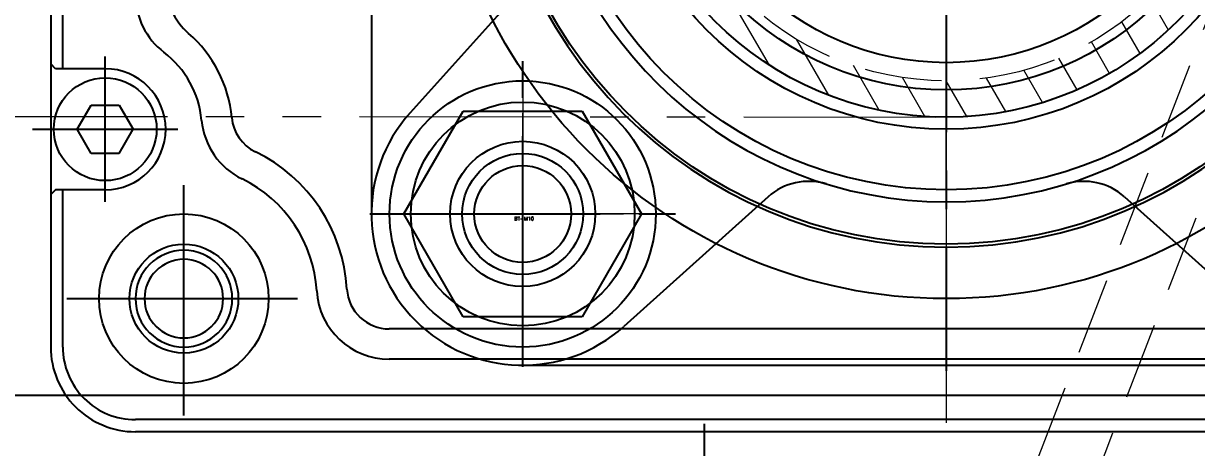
# Model space of a CAD drawing. Header units: millimetres. Extents: x 0 to 51411, y 0 to 16902.
# Drawn here: x 5738.2 to 5835.1, y 11963.3 to 11998.4 of the extents above; entities that cross this region are included whole.
import ezdxf

# ---------------------------------------------------------------- set-up
doc = ezdxf.new("R2010")
doc.units = ezdxf.units.MM
for name, pattern in [('CENTER2', [28.575, 19.05, -3.175, 3.175, -3.175]), ('HIDDEN', [9.525, 6.35, -3.175]), ('PHANTOM2', [31.75, 15.875, -3.175, 3.175, -3.175, 3.175, -3.175])]:
    doc.linetypes.add(name, pattern=pattern)
for name, color, linetype, lineweight in [('01_外形線', 7, 'Continuous', 25), ('04_HIDDEN', 2, 'HIDDEN', 13), ('05_CENTER', 4, 'CENTER2', 13), ('06_PHANTOM', 2, 'PHANTOM2', 13)]:
    doc.layers.add(name, color=color, linetype=linetype, lineweight=lineweight)
doc.layers.add('10_DRAFT', color=8, linetype='Continuous', lineweight=0, plot=False)
doc.styles.add('KANJI0', font='txt.shx', dxfattribs={"width": 0.9, "height": 30, "bigfont": 'bigfont'})
doc.styles.add('KSS_TXT', font='txt.shx', dxfattribs={"bigfont": 'extfont2.shx'})
doc.styles.add('KSS_TXT_L', font='txt.shx', dxfattribs={"height": 9, "bigfont": 'extfont2.shx'})

# ---------------------------------------------------------------- blocks, each defined once
blk = doc.blocks.new('M8Tz_1_1_1')
at = {"color": 0}
for radius in [4, 3.25]:
    blk.add_circle((0, 0), radius, dxfattribs=at)
at = {"layer": '05_CENTER'}
for p, q in [((0, -6.923), (0, 6.923)), ((6.923, 0), (-6.923, 0))]:
    blk.add_line(p, q, dxfattribs=at)
blk = doc.blocks.new('A$C7DDD08DF_1_1')
at = {"color": 0}
blk.add_circle((0, 95), 37.75, dxfattribs=at)
at = {"layer": '05_CENTER'}
blk.add_line((43.056, 95), (-43.056, 95), dxfattribs=at)
blk.add_blockref('M8Tz_1_1_1', (-42, 32))
blk = doc.blocks.new('GM-SHYF-RH 0.1kW、1／144、200V、60Hza_1_1')
at = {"color": 0}
for p, q in [((52, 46), (52, -67)), ((53, 46), (53, -67)), ((44.5, 25.029), (44.5, -46.029)), ((47, 25.029), (47, -46.029)), ((26, -68.345), (28, -67.191)), ((30, -68.345), (28, -67.191)), ((26, -70.655), (26, -68.345)), ((30, -68.345), (30, -70.655)), ((23, -69.5), (23, -73.6)), ((33, -69.5), (33, -73.6)), ((28, -71.809), (26, -70.655)), ((30, -70.655), (28, -71.809)), ((23, -73), (-57, -73)), ((23, -73.6), (22.6, -74)), ((46, -73), (33, -73)), ((33, -73.6), (33.4, -74)), ((-81, -74), (46, -74))]:
    blk.add_line(p, q, dxfattribs=at)
at = {"color": 0, "linetype": 'CENTER2'}
for p, q in [((-47.958, 0), (47.958, 0)), ((42, -72.664), (42, -53.336)), ((51.664, -63), (32.336, -63)), ((28, -75.507), (28, -63.493)), ((34.007, -69.5), (21.993, -69.5))]:
    blk.add_line(p, q, dxfattribs=at)
at = {"color": 0}
for centre, radius in [((0, 0), 42), ((0, 0), 37.5), ((42, -63), 7), ((42, -63), 4.5), ((28, -69.5), 4.25)]:
    blk.add_circle(centre, radius, dxfattribs=at)
for centre, radius, start, end in [((41, -46.029), 3.5, 273.37229, 0), ((41, -46.029), 6, 273.37229, 0), ((42, -63), 13.5, 93.37229, 154.04306), ((42, -63), 11, 93.37229, 154.04306), ((26.715, -55.559), 3.5, 275.26765, 334.04306), ((28, -69.5), 10.5, 95.26765, 138.98526), ((26.715, -55.559), 6, 275.26765, 334.04306), ((28, -69.5), 8, 95.26765, 142.61654), ((15.928, -59), 5.5, 270, 318.98526), ((16.876, -61), 6, 270, 322.61654), ((28, -69.5), 5, 0, 180), ((46, -67), 6, 270, 0), ((46, -67), 7, 270, 0)]:
    blk.add_arc(centre, radius, start, end, dxfattribs=at)
blk = doc.blocks.new('16b_1_1_1')
at = {"color": 0, "linetype": 'CENTER2'}
for p, q in [((0, 19.535), (0, -19.535)), ((-19.535, 0), (19.535, 0))]:
    blk.add_line(p, q, dxfattribs=at)
at = {"color": 0}
for p, q in [((-6.925, 11.994), (-13.85, 0)), ((6.925, 11.994), (-6.925, 11.994)), ((13.85, 0), (6.925, 11.994)), ((-13.85, 0), (-6.925, -11.994)), ((6.925, -11.994), (13.85, 0)), ((-6.925, -11.994), (6.925, -11.994))]:
    blk.add_line(p, q, dxfattribs=at)
for radius in [16, 11.994, 8, 6.25]:
    blk.add_circle((0, 0), radius, dxfattribs=at)
at = {"layer": '10_DRAFT', "style": 'KANJI0', "width": 0.82}
blk.add_text('Ｍ１６', height=1.7143, dxfattribs=at).set_placement((0.41, 0.182))
blk = doc.blocks.new('M10Tz_1_1_1')
at = {"color": 0}
for radius in [5, 4]:
    blk.add_circle((0, 0), radius, dxfattribs=at)
at = {"layer": '05_CENTER'}
for p, q in [((0, -8.341), (0, 8.341)), ((8.341, 0), (-8.341, 0))]:
    blk.add_line(p, q, dxfattribs=at)
blk = doc.blocks.new('A$C053E2500_1_1')
at = {"color": 0}
blk.add_circle((0, 95), 22.5, dxfattribs=at)
at = {"layer": '05_CENTER'}
blk.add_line((29.182, 95), (-29.182, 95), dxfattribs=at)
blk.add_blockref('M10Tz_1_1_1', (35, 60))
blk = doc.blocks.new('MUCAF205Ja_1_1')
at = {"color": 0}
for p, q in [((-47.5, 35), (-47.5, -35)), ((-33.584, -14.716), (-44.3, -26.648)), ((-14.716, -33.584), (-26.648, -44.3)), ((14.716, -33.584), (26.648, -44.3)), ((-35, -47.5), (35, -47.5))]:
    blk.add_line(p, q, dxfattribs=at)
for centre, radius in [((0, 0), 33), ((0, 0), 28), ((0, 0), 27), ((0, 0), 24.75), ((-35, -35), 6)]:
    blk.add_circle(centre, radius, dxfattribs=at)
for centre, radius, start, end in [((0, 0), 34, 102.74359, 77.25641), ((-35, -35), 12.5, 138.07287, 311.92713), ((-11.375, -37.304), 5, 73.04182, 131.92713), ((11.375, -37.304), 5, 48.07287, 106.95818)]:
    blk.add_arc(centre, radius, start, end, dxfattribs=at)
at = {"layer": '05_CENTER', "color": 0}
for p, q in [((0, 52.5), (0, -52.5)), ((-35, -24), (-35, -46)), ((-24, -35), (-46, -35))]:
    blk.add_line(p, q, dxfattribs=at)
blk = doc.blocks.new('A$C491655AE_1_1_1')
at = {"color": 0, "linetype": 'CENTER2'}
for p, q in [((0, -12.636), (0, 12.636)), ((-12.636, 0), (12.636, 0))]:
    blk.add_line(p, q, dxfattribs=at)
at = {"color": 0}
for p, q in [((-9.815, 0), (-4.908, 8.5)), ((-4.908, 8.5), (4.908, 8.5)), ((4.908, 8.5), (9.815, 0)), ((-4.908, -8.5), (-9.815, 0)), ((9.815, 0), (4.908, -8.5)), ((4.908, -8.5), (-4.908, -8.5))]:
    blk.add_line(p, q, dxfattribs=at)
for radius in [11, 9.25]:
    blk.add_circle((0, 0), radius, dxfattribs=at)
at = {"layer": '10_DRAFT', "style": 'KSS_TXT_L'}
blk.add_text('BT-M10', height=0.3, dxfattribs=at).set_placement((-0.704, -0.537))
blk = doc.blocks.new('A$C6DE6404F_1_1')
h = blk.add_hatch()
h.set_pattern_fill('_USER', color=3, scale=3, angle=30, pattern_type=0)
h.set_pattern_definition([(30, (-21060.98, -7685.919), (-1.5, 2.5980762), [])])
h.paths.add_polyline_path([(0, 27), (0, 24, -0.414214), (24, 0), (27, 0, 0.414214)])
h.paths.add_polyline_path([(0, 24), (0, 27, 0.414214), (-27, 0), (-24, 0, -0.414214)])
h.paths.add_polyline_path([(-24, 0), (-27, 0, 0.414214), (0, -27), (0, -24, -0.414214)])
h.paths.add_polyline_path([(27, 0), (24, 0, -0.414214), (0, -24), (0, -27, 0.414214)])
at = {"color": 0}
for p, q in [((-4, 8.5), (-4, 11.843)), ((4, 8.5), (4, 11.843)), ((-4, 8.5), (4, 8.5))]:
    blk.add_line(p, q, dxfattribs=at)
for radius in [27, 24, 17.5, 12.5, 4, 3.25]:
    blk.add_circle((0, 0), radius, dxfattribs=at)
at = {"layer": '05_CENTER'}
for p, q in [((0, -32.476), (0, 32.476)), ((32.476, 0), (-32.476, 0))]:
    blk.add_line(p, q, dxfattribs=at)
at = {"layer": '10_DRAFT', "style": 'KSS_TXT'}
blk.add_text('④', height=6, dxfattribs=at).set_placement((3.324, 1.612))
blk = doc.blocks.new('A$C3BCF241E_1_1')
at = {"color": 0}
blk.add_lwpolyline([(0, 27), (-2635, 27, 0.353018), (-2654.547, 11.235), (-2679.206, -102.589, 0.798529), (-2617.341, -131.447), (-2540.805, -32.744, -0.232047), (-2524.984, -25), (-0.022, -27, 1.000411), (0, 27)], format="xyb", dxfattribs=at)
blk = doc.blocks.new('MUCAFL204Ja_1_1')
at = {"color": 0, "linetype": 'CENTER2'}
blk.add_line((0, -32.668), (0, 32.668), dxfattribs=at)
blk = doc.blocks.new('A$C4AA26FCC_1_1')
at = {"color": 4, "rotation": 201.111741247059}
blk.add_blockref('MUCAFL204Ja_1_1', (0, 0), dxfattribs=at)
blk = doc.blocks.new('A$C34194A00_1_1')
at = {"color": 0}
blk.add_lwpolyline([(10, -10), (15, -10), (15, 30), (10, 30)], close=True, dxfattribs=at)
blk.add_circle((0, 0), 10, dxfattribs=at)
at = {"color": 3}
for start, end in [(90, 106.55308), (253.44692, 270)]:
    blk.add_arc((10, 0), 5.698, start, end, dxfattribs=at)
at = {"layer": '05_CENTER'}
for p, q in [((18.57, 20), (6.448, 20)), ((0, -12.752), (0, 12.752)), ((12.752, 0), (-12.752, 0))]:
    blk.add_line(p, q, dxfattribs=at)
at = {"layer": '10_DRAFT', "style": 'KSS_TXT'}
blk.add_text('③', height=6, dxfattribs=at).set_placement((-6.776, 0.728))
blk = doc.blocks.new('A$C6EE5622C_1_1')
at = {"color": 0}
blk.add_lwpolyline([(0, -10), (0, 85), (-5, 80), (-5, -10)], close=True, dxfattribs=at)
at = {"layer": '05_CENTER'}
for p, q in [((-8.56, 25), (3.562, 25)), ((-8.56, 15), (3.562, 15))]:
    blk.add_line(p, q, dxfattribs=at)
at = {"layer": '10_DRAFT'}
blk.add_line((-5, 20), (0, 20), dxfattribs=at)
blk = doc.blocks.new('A$C23CC040B_1')
at = {"xscale": -1, "rotation": 359.9999999999456}
blk.add_blockref('A$C6EE5622C_1_1', (15, 0), dxfattribs=at)
blk.add_blockref('A$C34194A00_1_1', (0, 0))
blk = doc.blocks.new('A$C136408E9_1_1')
for name, p, rotation in [('A$C4AA26FCC_1_1', (-340, 85), 158.888258752941), ('A$C053E2500_1_1', (-265, 0), 90), ('A$C491655AE_1_1_1', (-325, 35), 180), ('16b_1_1_1', (-265, 0), 180)]:
    blk.add_blockref(name, p, dxfattribs=dict(rotation=rotation))
at = {"color": 4, "rotation": 180}
blk.add_blockref('MUCAF205Ja_1_1', (-360, 0), dxfattribs=at)
at = {"layer": '04_HIDDEN'}
for name, p, rotation in [('A$C23CC040B_1', (-340, 85), 158.8882596694385), ('A$C6DE6404F_1_1', (-360, 0), 90)]:
    blk.add_blockref(name, p, dxfattribs=dict(at, rotation=rotation))
at = {"layer": '06_PHANTOM', "color": 6, "rotation": 180}
blk.add_blockref('A$C3BCF241E_1_1', (-360, 0), dxfattribs=at)

msp = doc.modelspace()

# ---------------------------------------------------------------- linework, layer by layer
at = {"layer": '01_外形線'}
msp.add_line((5869.467, 11967.64), (5529.467, 11967.64), dxfattribs=at)

# ---------------------------------------------------------------- block references
at = {"color": 4, "rotation": 270.0000000000001}
msp.add_blockref('GM-SHYF-RH 0.1kW、1／144、200V、60Hza_1_1', (5814.467, 12017.64), dxfattribs=at)
at = {"rotation": 180}
msp.add_blockref('A$C136408E9_1_1', (5454.467, 12017.64), dxfattribs=at)
at = {"xscale": -1, "rotation": 270}
msp.add_blockref('A$C7DDD08DF_1_1', (5719.467, 12017.64), dxfattribs=at)

doc.saveas('drawing.dxf')
